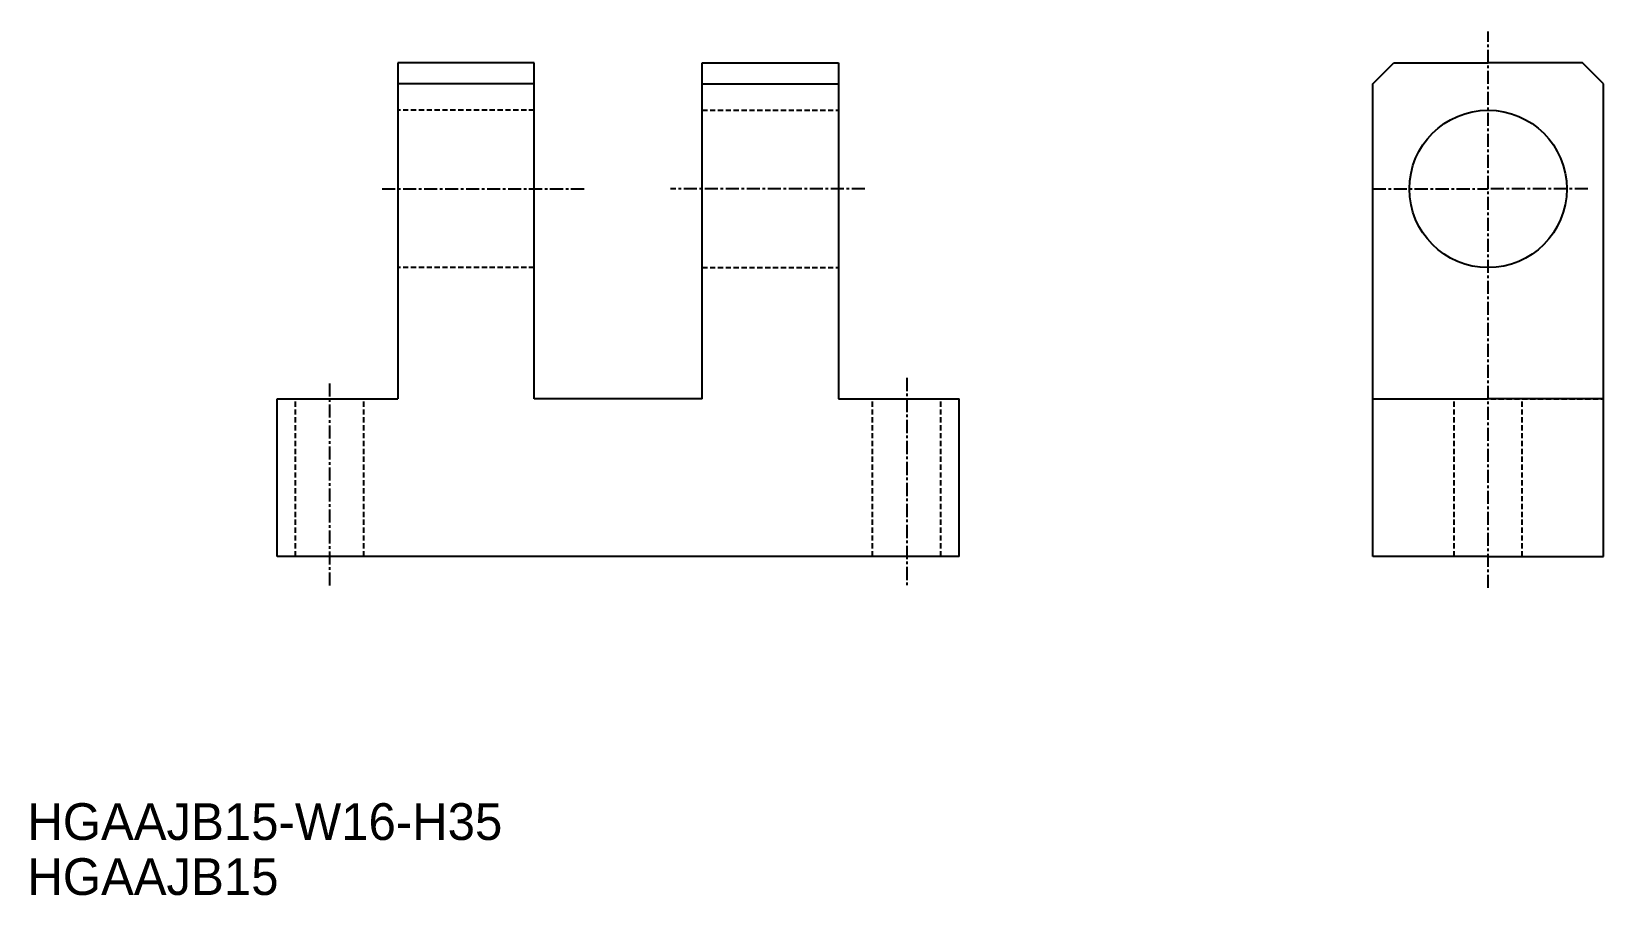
# Model space of a CAD drawing. Extents: x 329 to 479, y 36 to 118.
import ezdxf

# ---------------------------------------------------------------- set-up
doc = ezdxf.new("R2010")
doc.units = 0
doc.linetypes.add('CENTER', pattern=[2, 1.25, -0.25, 0.25, -0.25])
doc.linetypes.add('DASHED', pattern=[0.75, 0.5, -0.25])
doc.layers.get('0').update_dxf_attribs({"linetype": 'CONTINUOUS'})
doc.layers.add('CENTER', color=1, linetype='CENTER')

msp = doc.modelspace()

# ---------------------------------------------------------------- linework, layer by layer
at = {"color": 7, "linetype": 'CONTINUOUS'}
for p, q in [((364.06, 114.88), (364.06, 82.88)), ((377.06, 114.88), (364.06, 114.88)), ((377.06, 82.88), (377.06, 114.88)), ((393.06, 82.88), (393.06, 114.88)), ((393.06, 114.88), (406.06, 114.88)), ((406.06, 114.88), (406.06, 82.88)), ((456.96, 112.88), (458.96, 114.88)), ((458.96, 114.88), (467.96, 114.88)), ((476.96, 114.88), (467.96, 114.88)), ((478.96, 112.88), (476.96, 114.88)), ((377.06, 112.88), (364.06, 112.88)), ((393.06, 112.88), (406.06, 112.88)), ((456.96, 67.88), (456.96, 112.88)), ((478.96, 67.88), (478.96, 112.88)), ((352.56, 67.88), (352.56, 82.88)), ((352.56, 82.88), (364.06, 82.88)), ((393.06, 82.88), (377.06, 82.88)), ((406.06, 82.88), (417.56, 82.88)), ((417.56, 67.88), (417.56, 82.88)), ((456.96, 82.88), (467.96, 82.88)), ((478.96, 82.88), (467.96, 82.88)), ((417.56, 67.88), (352.56, 67.88)), ((467.96, 67.88), (456.96, 67.88)), ((467.96, 67.88), (478.96, 67.88))]:
    msp.add_line(p, q, dxfattribs=at)
at = {"color": 3, "linetype": 'DASHED'}
for p, q in [((377.06, 110.38), (364.06, 110.38)), ((393.06, 110.38), (406.06, 110.38)), ((377.06, 95.38), (364.06, 95.38)), ((393.06, 95.38), (406.06, 95.38)), ((354.31, 67.88), (354.31, 82.88)), ((360.81, 67.88), (360.81, 82.88)), ((409.31, 67.88), (409.31, 82.88)), ((415.81, 67.88), (415.81, 82.88)), ((456.96, 82.88), (478.96, 82.88)), ((464.71, 67.88), (464.71, 82.88)), ((471.21, 67.88), (471.21, 82.88))]:
    msp.add_line(p, q, dxfattribs=at)
at = {"color": 7, "linetype": 'CONTINUOUS'}
msp.add_circle((467.96, 102.88), 7.5, dxfattribs=at)
at = {"layer": 'CENTER', "color": 1, "linetype": 'CENTER'}
for p, q in [((467.96, 64.88), (467.96, 117.88)), ((362.56, 102.88), (382.06, 102.88)), ((408.56, 102.88), (390.06, 102.88)), ((456.96, 102.88), (467.96, 102.88)), ((477.46, 102.88), (467.96, 102.88)), ((357.56, 84.35), (357.56, 64.88)), ((412.56, 84.88), (412.56, 64.88))]:
    msp.add_line(p, q, dxfattribs=at)

# ---------------------------------------------------------------- texts
at = {"color": 7, "linetype": 'CONTINUOUS'}
for s, p in [('HGAAJB15-W16-H35', (328.76, 40.87)), ('HGAAJB15', (328.76, 35.63))]:
    msp.add_text(s, height=3.5, dxfattribs=at).set_placement(p)

doc.saveas('drawing.dxf')
